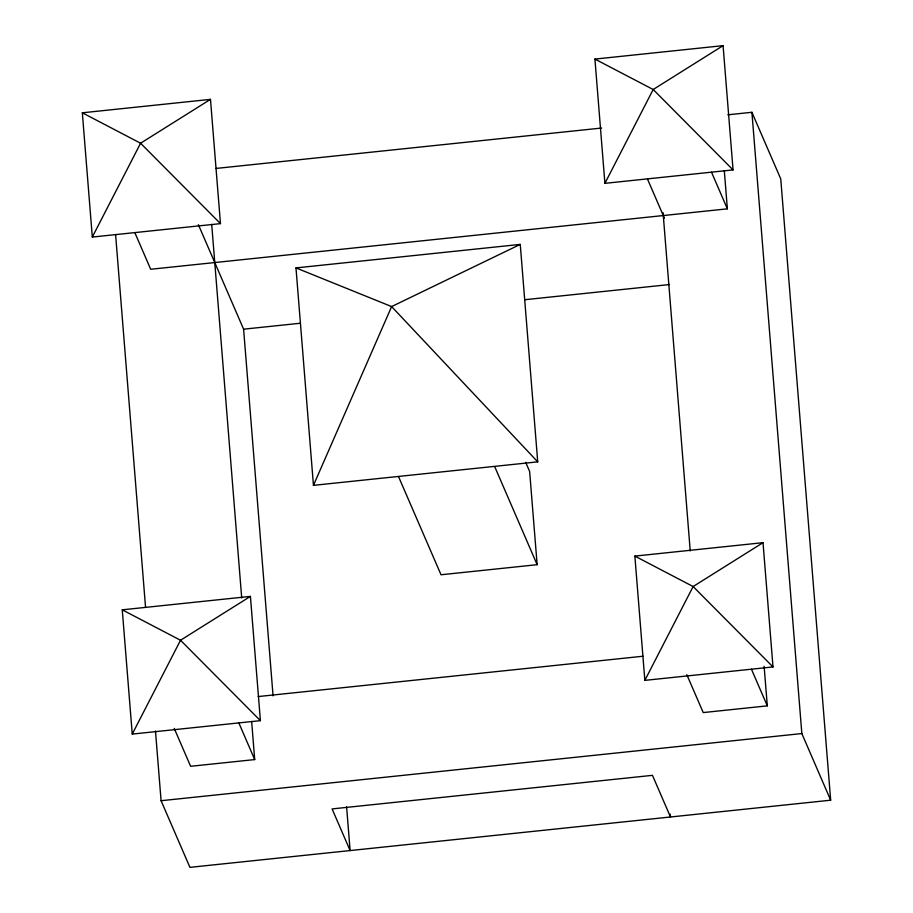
<?xml version="1.0" encoding="UTF-8"?>
<svg xmlns="http://www.w3.org/2000/svg" width="913" height="913" viewBox="0 0 913 913"><rect width="100%" height="100%" fill="white"/><g stroke="black" fill="none" stroke-linecap="round" stroke-linejoin="round"><path stroke-width="1.37" d="M313.456 485.351L391.62 306.574L520.25 244.399L537.723 461.852L313.456 485.351L295.983 267.908L520.25 244.399M92.316 237.06L140.579 143.227L210.481 99.369L220.467 223.628L92.316 237.06L82.33 112.801L210.481 99.369M132.248 734.086L180.523 640.253L250.413 596.394L260.399 720.654L132.248 734.086L122.262 609.827L250.413 596.394M604.908 183.342L653.183 89.508L723.073 45.65L733.059 169.909L604.908 183.342L594.922 59.083L723.073 45.65M644.852 680.368L693.127 586.534L763.017 542.676L773.003 666.935L644.852 680.368L634.866 556.108L763.017 542.676M216.061 168.437L601.644 128.037M727.809 114.81L751.913 112.288L780.752 178.914L830.67 800.199L189.927 867.35L161.087 800.712L155.484 731.051M724.306 170.708L727.364 208.837L150.691 269.267L134.862 232.689M198.372 224.666L243.6 329.182L300.194 323.259M525.169 299.681L669.48 284.559M525.683 462.343L529.643 471.496L537.141 564.691L441.025 574.768L398.57 476.677M258.196 696.562L643.06 656.23M251.646 721.453L254.704 759.582L190.623 766.292L174.235 728.403M764.124 666.319L767.308 705.863L703.227 712.574L686.827 674.684M161.087 800.712L801.842 733.561L830.67 800.199M295.983 267.908L391.62 306.574L537.723 461.852M594.922 59.083L653.183 89.508L733.059 169.909M82.33 112.801L140.579 143.227L220.467 223.628M634.866 556.108L693.127 586.534L773.003 666.935M122.262 609.827L180.523 640.253L260.399 720.654M711.535 172.249L727.364 208.837M647.454 178.971L664.424 218.161M751.479 669.275L767.308 705.863M494.686 466.6L537.141 564.691M238.875 722.993L254.704 759.582M751.913 112.288L801.842 733.561M663.066 212.729L690.239 550.961M670.256 814.168L670.484 816.987L652.464 775.342L332.092 808.918L350.113 850.562L346.598 806.795M243.6 329.182L273.067 695.866M211.702 224.427L241.717 597.969M115.62 234.881L145.555 607.362"/></g></svg>
